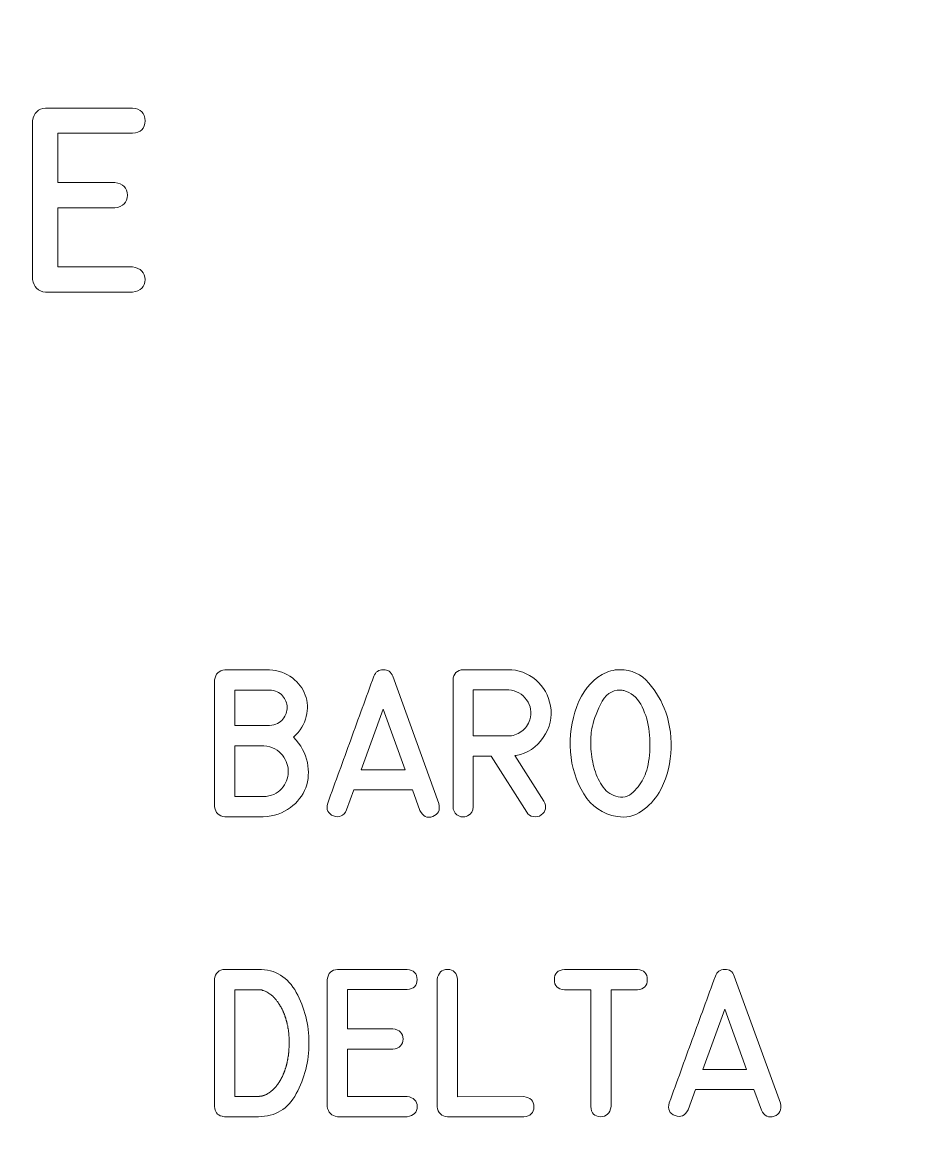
# Model space of a CAD drawing. Header units: millimetres. Extents: x -77 to 260, y -244 to 128.
# Drawn here: x -51.62 to -34.55, y 25.9 to 47.3 of the extents above; entities that cross this region are included whole.
import ezdxf

# ---------------------------------------------------------------- set-up
doc = ezdxf.new("R2010")
doc.units = ezdxf.units.MM
doc.header["$MEASUREMENT"] = 0
doc.layers.add('Cut', color=7, linetype='Continuous')
doc.layers.add('Engrave', color=7, linetype='Continuous')

msp = doc.modelspace()

# ---------------------------------------------------------------- linework, layer by layer
at = {"layer": 'Cut', "color": 250, "lineweight": 9}
msp.add_open_spline([(15.9454, 126.7647), (15.9454, 126.7647), (-65.0547, 126.7647), (-65.0547, 126.7647), (-65.0547, 126.7647), (-65.8797, 126.7647), (-66.5547, 126.0897), (-66.5547, 125.2647), (-66.5547, 125.2647), (-66.5547, 125.2647), (-66.5547, 122.5647), (-66.5547, 122.5647), (-66.5547, 122.5647), (-66.5547, 119.251), (-69.241, 116.5647), (-72.5547, 116.5647), (-72.5547, 116.5647), (-72.5547, 116.5647), (-75.2546, 116.5647), (-75.2546, 116.5647), (-75.2546, 116.5647), (-76.0796, 116.5647), (-76.7546, 115.8897), (-76.7546, 115.0647), (-76.7546, 115.0647), (-76.7546, 115.0647), (-76.7546, -23.8355), (-76.7546, -23.8355), (-76.7546, -23.8355), (-76.7546, -24.6605), (-76.0796, -25.3355), (-75.2546, -25.3355), (-75.2546, -25.3355), (-75.2546, -25.3355), (-72.5547, -25.3355), (-72.5547, -25.3355), (-72.5547, -25.3355), (-69.241, -25.3355), (-66.5547, -28.0218), (-66.5547, -31.3355), (-66.5547, -31.3355), (-66.5547, -31.3355), (-66.5547, -34.0353), (-66.5547, -34.0353), (-66.5547, -34.0353), (-66.5547, -34.8603), (-65.8797, -35.5353), (-65.0547, -35.5353), (-65.0547, -35.5353), (-65.0547, -35.5353), (15.9454, -35.5353), (15.9454, -35.5353), (15.9454, -35.5353), (16.7704, -35.5353), (17.4454, -34.8603), (17.4454, -34.0353), (17.4454, -34.0353), (17.4454, -34.0353), (17.4454, -31.3355), (17.4454, -31.3355), (17.4454, -31.3355), (17.4454, -28.0218), (20.1317, -25.3355), (23.4454, -25.3355), (23.4454, -25.3355), (23.4454, -25.3355), (26.1454, -25.3355), (26.1454, -25.3355), (26.1454, -25.3355), (26.9704, -25.3355), (27.6454, -24.6605), (27.6454, -23.8355), (27.6454, -23.8355), (27.6454, -23.8355), (27.6454, 115.0647), (27.6454, 115.0647), (27.6454, 115.0647), (27.6454, 115.8897), (26.9704, 116.5647), (26.1454, 116.5647), (26.1454, 116.5647), (26.1454, 116.5647), (23.4454, 116.5647), (23.4454, 116.5647), (23.4454, 116.5647), (20.1317, 116.5647), (17.4454, 119.251), (17.4454, 122.5647), (17.4454, 122.5647), (17.4454, 122.5647), (17.4454, 125.2647), (17.4454, 125.2647), (17.4454, 125.2647), (17.4454, 126.0897), (16.7704, 126.7647), (15.9454, 126.7647)], degree=3, knots=[0, 0, 0, 0, 0.04, 0.04, 0.04, 0.04, 0.08, 0.08, 0.08, 0.08, 0.12, 0.12, 0.12, 0.12, 0.16, 0.16, 0.16, 0.16, 0.2, 0.2, 0.2, 0.2, 0.24, 0.24, 0.24, 0.24, 0.28, 0.28, 0.28, 0.28, 0.32, 0.32, 0.32, 0.32, 0.36, 0.36, 0.36, 0.36, 0.4, 0.4, 0.4, 0.4, 0.44, 0.44, 0.44, 0.44, 0.48, 0.48, 0.48, 0.48, 0.52, 0.52, 0.52, 0.52, 0.56, 0.56, 0.56, 0.56, 0.6, 0.6, 0.6, 0.6, 0.64, 0.64, 0.64, 0.64, 0.68, 0.68, 0.68, 0.68, 0.72, 0.72, 0.72, 0.72, 0.76, 0.76, 0.76, 0.76, 0.8, 0.8, 0.8, 0.8, 0.84, 0.84, 0.84, 0.84, 0.88, 0.88, 0.88, 0.88, 0.92, 0.92, 0.92, 0.92, 1, 1, 1, 1], dxfattribs=at)
at = {"layer": 'Engrave', "color": 240, "lineweight": 9}
for points, knots in [([(-49.5097, 45.1704), (-49.5097, 45.1704), (-50.9378, 45.1704), (-50.9378, 45.1704), (-50.9378, 45.1704), (-50.9378, 45.1704), (-50.9378, 44.228), (-50.9378, 44.228), (-50.9378, 44.228), (-50.9378, 44.228), (-49.8489, 44.228), (-49.8489, 44.228), (-49.8489, 44.228), (-49.6861, 44.2039), (-49.6049, 44.1221), (-49.6055, 43.9828), (-49.6055, 43.9828), (-49.6061, 43.8429), (-49.6872, 43.7617), (-49.8489, 43.7388), (-49.8489, 43.7388), (-49.8489, 43.7388), (-50.9378, 43.7388), (-50.9378, 43.7388), (-50.9378, 43.7388), (-50.9378, 43.7388), (-50.9378, 42.607), (-50.9378, 42.607), (-50.9378, 42.607), (-50.9378, 42.607), (-49.5097, 42.607), (-49.5097, 42.607), (-49.5097, 42.607), (-49.348, 42.5829), (-49.2669, 42.5023), (-49.2669, 42.3642), (-49.2669, 42.3642), (-49.2669, 42.2266), (-49.348, 42.146), (-49.5097, 42.1231), (-49.5097, 42.1231), (-49.5097, 42.1231), (-51.1771, 42.1231), (-51.1771, 42.1231), (-51.1771, 42.1231), (-51.3206, 42.1413), (-51.4023, 42.2231), (-51.4217, 42.3677), (-51.4217, 42.3677), (-51.4217, 42.3677), (-51.4217, 45.4097), (-51.4217, 45.4097), (-51.4217, 45.4097), (-51.3999, 45.5614), (-51.3182, 45.6414), (-51.1771, 45.6508), (-51.1771, 45.6508), (-51.1771, 45.6508), (-49.5097, 45.6508), (-49.5097, 45.6508), (-49.5097, 45.6508), (-49.348, 45.6385), (-49.2669, 45.5573), (-49.2675, 45.4086), (-49.2675, 45.4086), (-49.268, 45.2598), (-49.3492, 45.1804), (-49.5097, 45.1704)], [0, 0, 0, 0, 0.0555556, 0.0555556, 0.0555556, 0.0555556, 0.1111111, 0.1111111, 0.1111111, 0.1111111, 0.1666667, 0.1666667, 0.1666667, 0.1666667, 0.2222222, 0.2222222, 0.2222222, 0.2222222, 0.2777778, 0.2777778, 0.2777778, 0.2777778, 0.3333333, 0.3333333, 0.3333333, 0.3333333, 0.3888889, 0.3888889, 0.3888889, 0.3888889, 0.4444444, 0.4444444, 0.4444444, 0.4444444, 0.5, 0.5, 0.5, 0.5, 0.5555556, 0.5555556, 0.5555556, 0.5555556, 0.6111111, 0.6111111, 0.6111111, 0.6111111, 0.6666667, 0.6666667, 0.6666667, 0.6666667, 0.7222222, 0.7222222, 0.7222222, 0.7222222, 0.7777778, 0.7777778, 0.7777778, 0.7777778, 0.8333333, 0.8333333, 0.8333333, 0.8333333, 0.8888889, 0.8888889, 0.8888889, 0.8888889, 1, 1, 1, 1]), ([(-46.8828, 34.8889), (-46.7083, 34.8743), (-46.5616, 34.8212), (-46.4426, 34.7304), (-46.4426, 34.7304), (-46.3236, 34.6396), (-46.2408, 34.53), (-46.1952, 34.4016), (-46.1952, 34.4016), (-46.1491, 34.2737), (-46.1429, 34.1373), (-46.1763, 33.9924), (-46.1763, 33.9924), (-46.2097, 33.848), (-46.2911, 33.7149), (-46.4195, 33.5935), (-46.4195, 33.5935), (-46.2779, 33.4449), (-46.19, 33.284), (-46.1552, 33.1114), (-46.1552, 33.1114), (-46.1204, 32.9388), (-46.1312, 32.777), (-46.1876, 32.6269), (-46.1876, 32.6269), (-46.2441, 32.4769), (-46.3419, 32.3494), (-46.4816, 32.2445), (-46.4816, 32.2445), (-46.6213, 32.1396), (-46.7944, 32.0803), (-47.0014, 32.0667), (-47.0014, 32.0667), (-47.0014, 32.0667), (-47.0051, 32.0667), (-47.0051, 32.0667), (-47.0051, 32.0667), (-47.0051, 32.0667), (-47.7384, 32.0667), (-47.7384, 32.0667), (-47.7384, 32.0667), (-47.8513, 32.0822), (-47.9167, 32.1462), (-47.9341, 32.2581), (-47.9341, 32.2581), (-47.9341, 32.2581), (-47.9341, 34.6932), (-47.9341, 34.6932), (-47.9341, 34.6932), (-47.9186, 34.8071), (-47.8532, 34.8724), (-47.7384, 34.8889), (-47.7384, 34.8889), (-47.7384, 34.8889), (-46.8828, 34.8889), (-46.8828, 34.8889)], [0, 0, 0, 0, 0.0666667, 0.0666667, 0.0666667, 0.0666667, 0.1333333, 0.1333333, 0.1333333, 0.1333333, 0.2, 0.2, 0.2, 0.2, 0.2666667, 0.2666667, 0.2666667, 0.2666667, 0.3333333, 0.3333333, 0.3333333, 0.3333333, 0.4, 0.4, 0.4, 0.4, 0.4666667, 0.4666667, 0.4666667, 0.4666667, 0.5333333, 0.5333333, 0.5333333, 0.5333333, 0.6, 0.6, 0.6, 0.6, 0.6666667, 0.6666667, 0.6666667, 0.6666667, 0.7333333, 0.7333333, 0.7333333, 0.7333333, 0.8, 0.8, 0.8, 0.8, 0.8666667, 0.8666667, 0.8666667, 0.8666667, 1, 1, 1, 1]), ([(-45.7647, 32.3325), (-45.618, 32.7379), (-45.4707, 33.1429), (-45.3235, 33.5474), (-45.3235, 33.5474), (-45.1758, 33.9519), (-45.0281, 34.3569), (-44.8804, 34.7619), (-44.8804, 34.7619), (-44.8499, 34.8456), (-44.7897, 34.888), (-44.6998, 34.8889), (-44.6998, 34.8889), (-44.6095, 34.8898), (-44.5488, 34.8475), (-44.5178, 34.7619), (-44.5178, 34.7619), (-44.5178, 34.7619), (-43.6344, 32.3259), (-43.6344, 32.3259), (-43.6344, 32.3259), (-43.6072, 32.1961), (-43.6467, 32.1128), (-43.753, 32.0752), (-43.753, 32.0752), (-43.8597, 32.0371), (-43.9416, 32.0761), (-43.9999, 32.1909), (-43.9999, 32.1909), (-43.9999, 32.1909), (-44.1415, 32.585), (-44.1415, 32.585), (-44.1415, 32.585), (-44.1415, 32.585), (-45.2647, 32.585), (-45.2647, 32.585), (-45.2647, 32.585), (-45.2647, 32.585), (-45.4025, 32.2003), (-45.4025, 32.2003), (-45.4025, 32.2003), (-45.4613, 32.0846), (-45.5451, 32.0469), (-45.6532, 32.0869), (-45.6532, 32.0869), (-45.7619, 32.1264), (-45.7991, 32.2088), (-45.7647, 32.3325)], [0, 0, 0, 0, 0.0769231, 0.0769231, 0.0769231, 0.0769231, 0.1538462, 0.1538462, 0.1538462, 0.1538462, 0.2307692, 0.2307692, 0.2307692, 0.2307692, 0.3076923, 0.3076923, 0.3076923, 0.3076923, 0.3846154, 0.3846154, 0.3846154, 0.3846154, 0.4615385, 0.4615385, 0.4615385, 0.4615385, 0.5384615, 0.5384615, 0.5384615, 0.5384615, 0.6153846, 0.6153846, 0.6153846, 0.6153846, 0.6923077, 0.6923077, 0.6923077, 0.6923077, 0.7692308, 0.7692308, 0.7692308, 0.7692308, 0.8461538, 0.8461538, 0.8461538, 0.8461538, 1, 1, 1, 1]), ([(-41.6226, 32.3659), (-41.5638, 32.2619), (-41.5803, 32.1749), (-41.672, 32.1039), (-41.672, 32.1039), (-41.7162, 32.0728), (-41.767, 32.062), (-41.8244, 32.0723), (-41.8244, 32.0723), (-41.8818, 32.0822), (-41.9237, 32.1109), (-41.9505, 32.1575), (-41.9505, 32.1575), (-41.9505, 32.1575), (-42.6297, 33.2313), (-42.6297, 33.2313), (-42.6297, 33.2313), (-42.6297, 33.2313), (-42.9745, 33.2313), (-42.9745, 33.2313), (-42.9745, 33.2313), (-42.9745, 33.2313), (-42.9745, 32.261), (-42.9745, 32.261), (-42.9745, 32.261), (-42.9745, 32.181), (-43.0107, 32.1236), (-43.0831, 32.0879), (-43.0831, 32.0879), (-43.156, 32.0526), (-43.2238, 32.0592), (-43.2873, 32.1081), (-43.2873, 32.1081), (-43.3376, 32.1457), (-43.363, 32.1965), (-43.363, 32.261), (-43.363, 32.261), (-43.363, 32.261), (-43.363, 34.696), (-43.363, 34.696), (-43.363, 34.696), (-43.363, 34.7492), (-43.3442, 34.7948), (-43.307, 34.8325), (-43.307, 34.8325), (-43.2699, 34.8701), (-43.2242, 34.8889), (-43.1701, 34.8889), (-43.1701, 34.8889), (-43.1701, 34.8889), (-42.3146, 34.8889), (-42.3146, 34.8889), (-42.3146, 34.8889), (-42.1085, 34.8889), (-41.9298, 34.8235), (-41.7783, 34.6928), (-41.7783, 34.6928), (-41.6269, 34.5615), (-41.5323, 34.3955), (-41.4956, 34.1942), (-41.4956, 34.1942), (-41.4571, 33.9783), (-41.5027, 33.7765), (-41.633, 33.5888), (-41.633, 33.5888), (-41.7628, 33.4007), (-41.9354, 33.2868), (-42.1504, 33.2464), (-42.1504, 33.2464), (-42.1504, 33.2464), (-42.1767, 33.2421), (-42.1767, 33.2421), (-42.1767, 33.2421), (-42.1767, 33.2421), (-41.6226, 32.3659), (-41.6226, 32.3659)], [0, 0, 0, 0, 0.05, 0.05, 0.05, 0.05, 0.1, 0.1, 0.1, 0.1, 0.15, 0.15, 0.15, 0.15, 0.2, 0.2, 0.2, 0.2, 0.25, 0.25, 0.25, 0.25, 0.3, 0.3, 0.3, 0.3, 0.35, 0.35, 0.35, 0.35, 0.4, 0.4, 0.4, 0.4, 0.45, 0.45, 0.45, 0.45, 0.5, 0.5, 0.5, 0.5, 0.55, 0.55, 0.55, 0.55, 0.6, 0.6, 0.6, 0.6, 0.65, 0.65, 0.65, 0.65, 0.7, 0.7, 0.7, 0.7, 0.75, 0.75, 0.75, 0.75, 0.8, 0.8, 0.8, 0.8, 0.85, 0.85, 0.85, 0.85, 0.9, 0.9, 0.9, 0.9, 1, 1, 1, 1]), ([(-39.284, 34.077), (-39.1998, 33.8226), (-39.1678, 33.5587), (-39.1885, 33.2849), (-39.1885, 33.2849), (-39.2092, 33.0112), (-39.2845, 32.7614), (-39.4138, 32.5352), (-39.4138, 32.5352), (-39.4956, 32.3945), (-39.6071, 32.2751), (-39.7487, 32.1768), (-39.7487, 32.1768), (-39.8903, 32.0785), (-40.0464, 32.0441), (-40.2172, 32.0738), (-40.2172, 32.0738), (-40.4956, 32.1222), (-40.7087, 32.2675), (-40.8564, 32.5088), (-40.8564, 32.5088), (-41.0046, 32.7506), (-41.0892, 33.0197), (-41.1109, 33.316), (-41.1109, 33.316), (-41.1325, 33.6123), (-41.0925, 33.9007), (-40.9909, 34.1819), (-40.9909, 34.1819), (-40.8893, 34.4632), (-40.7275, 34.6674), (-40.5051, 34.7953), (-40.5051, 34.7953), (-40.3969, 34.8579), (-40.283, 34.8889), (-40.165, 34.8889), (-40.165, 34.8889), (-39.9387, 34.8889), (-39.7543, 34.8038), (-39.6109, 34.6335), (-39.6109, 34.6335), (-39.4674, 34.4627), (-39.3588, 34.2774), (-39.284, 34.077)], [0, 0, 0, 0, 0.0833333, 0.0833333, 0.0833333, 0.0833333, 0.1666667, 0.1666667, 0.1666667, 0.1666667, 0.25, 0.25, 0.25, 0.25, 0.3333333, 0.3333333, 0.3333333, 0.3333333, 0.4166667, 0.4166667, 0.4166667, 0.4166667, 0.5, 0.5, 0.5, 0.5, 0.5833333, 0.5833333, 0.5833333, 0.5833333, 0.6666667, 0.6666667, 0.6666667, 0.6666667, 0.75, 0.75, 0.75, 0.75, 0.8333333, 0.8333333, 0.8333333, 0.8333333, 1, 1, 1, 1]), ([(-46.8828, 34.4976), (-46.8828, 34.4976), (-47.5442, 34.4976), (-47.5442, 34.4976), (-47.5442, 34.4976), (-47.5442, 34.4976), (-47.5442, 33.8183), (-47.5442, 33.8183), (-47.5442, 33.8183), (-47.5442, 33.8183), (-46.8786, 33.8183), (-46.8786, 33.8183), (-46.8786, 33.8183), (-46.7648, 33.8301), (-46.6796, 33.871), (-46.6241, 33.9416), (-46.6241, 33.9416), (-46.5686, 34.0117), (-46.5418, 34.0869), (-46.5428, 34.1674), (-46.5428, 34.1674), (-46.5442, 34.2478), (-46.5733, 34.3212), (-46.6307, 34.388), (-46.6307, 34.388), (-46.6876, 34.4548), (-46.7714, 34.491), (-46.8828, 34.4976)], [0, 0, 0, 0, 0.125, 0.125, 0.125, 0.125, 0.25, 0.25, 0.25, 0.25, 0.375, 0.375, 0.375, 0.375, 0.5, 0.5, 0.5, 0.5, 0.625, 0.625, 0.625, 0.625, 0.75, 0.75, 0.75, 0.75, 1, 1, 1, 1]), ([(-42.3146, 33.6184), (-42.2205, 33.6184), (-42.1339, 33.6467), (-42.0544, 33.704), (-42.0544, 33.704), (-41.9749, 33.761), (-41.9218, 33.8353), (-41.894, 33.927), (-41.894, 33.927), (-41.8508, 34.0686), (-41.8705, 34.1965), (-41.9533, 34.3108), (-41.9533, 34.3108), (-42.0361, 34.4251), (-42.1499, 34.4881), (-42.2948, 34.5004), (-42.2948, 34.5004), (-42.2948, 34.5004), (-42.9745, 34.5004), (-42.9745, 34.5004), (-42.9745, 34.5004), (-42.9745, 34.5004), (-42.9745, 33.6184), (-42.9745, 33.6184), (-42.9745, 33.6184), (-42.9745, 33.6184), (-42.3146, 33.6184), (-42.3146, 33.6184)], [0, 0, 0, 0, 0.125, 0.125, 0.125, 0.125, 0.25, 0.25, 0.25, 0.25, 0.375, 0.375, 0.375, 0.375, 0.5, 0.5, 0.5, 0.5, 0.625, 0.625, 0.625, 0.625, 0.75, 0.75, 0.75, 0.75, 1, 1, 1, 1]), ([(-40.1537, 34.4976), (-40.3226, 34.4976), (-40.4505, 34.4068), (-40.5375, 34.2247), (-40.5375, 34.2247), (-40.6245, 34.0427), (-40.6791, 33.8875), (-40.7021, 33.7591), (-40.7021, 33.7591), (-40.7195, 33.665), (-40.7261, 33.5516), (-40.7214, 33.4185), (-40.7214, 33.4185), (-40.7167, 33.2854), (-40.6974, 33.1537), (-40.6636, 33.0239), (-40.6636, 33.0239), (-40.6297, 32.8936), (-40.5784, 32.7765), (-40.5107, 32.6725), (-40.5107, 32.6725), (-40.4425, 32.5681), (-40.3536, 32.499), (-40.2435, 32.4651), (-40.2435, 32.4651), (-40.1146, 32.4246), (-40.0036, 32.45), (-39.9105, 32.5413), (-39.9105, 32.5413), (-39.8174, 32.633), (-39.7468, 32.7299), (-39.6988, 32.8329), (-39.6988, 32.8329), (-39.6504, 32.9388), (-39.617, 33.077), (-39.5991, 33.2492), (-39.5991, 33.2492), (-39.5813, 33.4209), (-39.5855, 33.5926), (-39.6114, 33.7638), (-39.6114, 33.7638), (-39.6377, 33.935), (-39.689, 34.0893), (-39.7652, 34.2266), (-39.7652, 34.2266), (-39.8414, 34.364), (-39.95, 34.4515), (-40.0902, 34.4891), (-40.0902, 34.4891), (-40.1085, 34.4947), (-40.1297, 34.4976), (-40.1537, 34.4976)], [0, 0, 0, 0, 0.0714286, 0.0714286, 0.0714286, 0.0714286, 0.1428571, 0.1428571, 0.1428571, 0.1428571, 0.2142857, 0.2142857, 0.2142857, 0.2142857, 0.2857143, 0.2857143, 0.2857143, 0.2857143, 0.3571429, 0.3571429, 0.3571429, 0.3571429, 0.4285714, 0.4285714, 0.4285714, 0.4285714, 0.5, 0.5, 0.5, 0.5, 0.5714286, 0.5714286, 0.5714286, 0.5714286, 0.6428571, 0.6428571, 0.6428571, 0.6428571, 0.7142857, 0.7142857, 0.7142857, 0.7142857, 0.7857143, 0.7857143, 0.7857143, 0.7857143, 0.8571429, 0.8571429, 0.8571429, 0.8571429, 1, 1, 1, 1]), ([(-44.2821, 32.9722), (-44.2821, 32.9722), (-44.7012, 34.1297), (-44.7012, 34.1297), (-44.7012, 34.1297), (-44.7012, 34.1297), (-45.1227, 32.9722), (-45.1227, 32.9722), (-45.1227, 32.9722), (-45.1227, 32.9722), (-44.2821, 32.9722), (-44.2821, 32.9722)], [0, 0, 0, 0, 0.25, 0.25, 0.25, 0.25, 0.5, 0.5, 0.5, 0.5, 1, 1, 1, 1]), ([(-44.7012, 34.1297), (-44.7012, 34.1297), (-44.2821, 32.9722), (-44.2821, 32.9722), (-44.2821, 32.9722), (-44.2821, 32.9722), (-44.7012, 34.1297), (-44.7012, 34.1297)], [0, 0, 0, 0, 0.3333333, 0.3333333, 0.3333333, 0.3333333, 1, 1, 1, 1]), ([(-47.0051, 32.4566), (-46.849, 32.4632), (-46.73, 32.5135), (-46.6486, 32.6081), (-46.6486, 32.6081), (-46.5667, 32.7031), (-46.5239, 32.808), (-46.5211, 32.9232), (-46.5211, 32.9232), (-46.5178, 33.0385), (-46.5545, 33.1467), (-46.6317, 33.2478), (-46.6317, 33.2478), (-46.7093, 33.3489), (-46.8278, 33.4101), (-46.9887, 33.4308), (-46.9887, 33.4308), (-46.9887, 33.4308), (-47.5442, 33.4308), (-47.5442, 33.4308), (-47.5442, 33.4308), (-47.5442, 33.4308), (-47.5442, 32.4566), (-47.5442, 32.4566), (-47.5442, 32.4566), (-47.5442, 32.4566), (-47.0051, 32.4566), (-47.0051, 32.4566)], [0, 0, 0, 0, 0.125, 0.125, 0.125, 0.125, 0.25, 0.25, 0.25, 0.25, 0.375, 0.375, 0.375, 0.375, 0.5, 0.5, 0.5, 0.5, 0.625, 0.625, 0.625, 0.625, 0.75, 0.75, 0.75, 0.75, 1, 1, 1, 1]), ([(-47.7412, 29.1442), (-47.7412, 29.1442), (-47.0921, 29.1442), (-47.0921, 29.1442), (-47.0921, 29.1442), (-46.7695, 29.1442), (-46.5282, 28.9974), (-46.3673, 28.7035), (-46.3673, 28.7035), (-46.2064, 28.4095), (-46.126, 28.0859), (-46.126, 27.7331), (-46.126, 27.7331), (-46.126, 27.3803), (-46.2069, 27.0572), (-46.3678, 26.7632), (-46.3678, 26.7632), (-46.5291, 26.4692), (-46.7704, 26.322), (-47.0921, 26.322), (-47.0921, 26.322), (-47.0921, 26.322), (-47.7412, 26.322), (-47.7412, 26.322), (-47.7412, 26.322), (-47.7412, 26.322), (-47.7384, 26.322), (-47.7384, 26.322), (-47.7384, 26.322), (-47.7384, 26.322), (-47.7412, 26.322), (-47.7412, 26.322), (-47.7412, 26.322), (-47.7714, 26.3267), (-47.7878, 26.3295), (-47.7906, 26.3305), (-47.7906, 26.3305), (-47.8861, 26.353), (-47.9336, 26.4156), (-47.9327, 26.5177), (-47.9327, 26.5177), (-47.9327, 26.5177), (-47.9341, 26.5177), (-47.9341, 26.5177), (-47.9341, 26.5177), (-47.9341, 26.5177), (-47.9327, 28.9513), (-47.9327, 28.9513), (-47.9327, 28.9513), (-47.9336, 28.9542), (-47.9341, 28.9579), (-47.9341, 28.9622), (-47.9341, 28.9622), (-47.9313, 29.013), (-47.9115, 29.0558), (-47.8744, 29.091), (-47.8744, 29.091), (-47.8367, 29.1263), (-47.792, 29.1442), (-47.7398, 29.1442), (-47.7398, 29.1442), (-47.7398, 29.1442), (-47.7412, 29.1442), (-47.7412, 29.1442)], [0, 0, 0, 0, 0.0588235, 0.0588235, 0.0588235, 0.0588235, 0.1176471, 0.1176471, 0.1176471, 0.1176471, 0.1764706, 0.1764706, 0.1764706, 0.1764706, 0.2352941, 0.2352941, 0.2352941, 0.2352941, 0.2941176, 0.2941176, 0.2941176, 0.2941176, 0.3529412, 0.3529412, 0.3529412, 0.3529412, 0.4117647, 0.4117647, 0.4117647, 0.4117647, 0.4705882, 0.4705882, 0.4705882, 0.4705882, 0.5294118, 0.5294118, 0.5294118, 0.5294118, 0.5882353, 0.5882353, 0.5882353, 0.5882353, 0.6470588, 0.6470588, 0.6470588, 0.6470588, 0.7058824, 0.7058824, 0.7058824, 0.7058824, 0.7647059, 0.7647059, 0.7647059, 0.7647059, 0.8235294, 0.8235294, 0.8235294, 0.8235294, 0.8823529, 0.8823529, 0.8823529, 0.8823529, 1, 1, 1, 1]), ([(-44.245, 28.7599), (-44.245, 28.7599), (-45.3875, 28.7599), (-45.3875, 28.7599), (-45.3875, 28.7599), (-45.3875, 28.7599), (-45.3875, 28.0059), (-45.3875, 28.0059), (-45.3875, 28.0059), (-45.3875, 28.0059), (-44.5164, 28.0059), (-44.5164, 28.0059), (-44.5164, 28.0059), (-44.3861, 27.9866), (-44.3212, 27.9212), (-44.3216, 27.8098), (-44.3216, 27.8098), (-44.3221, 27.6978), (-44.387, 27.6329), (-44.5164, 27.6146), (-44.5164, 27.6146), (-44.5164, 27.6146), (-45.3875, 27.6146), (-45.3875, 27.6146), (-45.3875, 27.6146), (-45.3875, 27.6146), (-45.3875, 26.7091), (-45.3875, 26.7091), (-45.3875, 26.7091), (-45.3875, 26.7091), (-44.245, 26.7091), (-44.245, 26.7091), (-44.245, 26.7091), (-44.1156, 26.6898), (-44.0507, 26.6254), (-44.0507, 26.5149), (-44.0507, 26.5149), (-44.0507, 26.4048), (-44.1156, 26.3403), (-44.245, 26.322), (-44.245, 26.322), (-44.245, 26.322), (-45.5789, 26.322), (-45.5789, 26.322), (-45.5789, 26.322), (-45.6937, 26.3366), (-45.7591, 26.402), (-45.7746, 26.5177), (-45.7746, 26.5177), (-45.7746, 26.5177), (-45.7746, 28.9513), (-45.7746, 28.9513), (-45.7746, 28.9513), (-45.7572, 29.0727), (-45.6918, 29.1367), (-45.5789, 29.1442), (-45.5789, 29.1442), (-45.5789, 29.1442), (-44.245, 29.1442), (-44.245, 29.1442), (-44.245, 29.1442), (-44.1156, 29.1343), (-44.0507, 29.0694), (-44.0512, 28.9504), (-44.0512, 28.9504), (-44.0516, 28.8314), (-44.1166, 28.7679), (-44.245, 28.7599)], [0, 0, 0, 0, 0.0555556, 0.0555556, 0.0555556, 0.0555556, 0.1111111, 0.1111111, 0.1111111, 0.1111111, 0.1666667, 0.1666667, 0.1666667, 0.1666667, 0.2222222, 0.2222222, 0.2222222, 0.2222222, 0.2777778, 0.2777778, 0.2777778, 0.2777778, 0.3333333, 0.3333333, 0.3333333, 0.3333333, 0.3888889, 0.3888889, 0.3888889, 0.3888889, 0.4444444, 0.4444444, 0.4444444, 0.4444444, 0.5, 0.5, 0.5, 0.5, 0.5555556, 0.5555556, 0.5555556, 0.5555556, 0.6111111, 0.6111111, 0.6111111, 0.6111111, 0.6666667, 0.6666667, 0.6666667, 0.6666667, 0.7222222, 0.7222222, 0.7222222, 0.7222222, 0.7777778, 0.7777778, 0.7777778, 0.7777778, 0.8333333, 0.8333333, 0.8333333, 0.8333333, 0.8888889, 0.8888889, 0.8888889, 0.8888889, 1, 1, 1, 1]), ([(-43.4721, 26.3206), (-43.585, 26.3281), (-43.6504, 26.3916), (-43.6678, 26.512), (-43.6678, 26.512), (-43.6678, 26.512), (-43.6678, 28.9485), (-43.6678, 28.9485), (-43.6678, 28.9485), (-43.6485, 29.0807), (-43.5813, 29.1456), (-43.4665, 29.1437), (-43.4665, 29.1437), (-43.3517, 29.1414), (-43.2892, 29.076), (-43.2793, 28.9485), (-43.2793, 28.9485), (-43.2793, 28.9485), (-43.2793, 26.7053), (-43.2793, 26.7053), (-43.2793, 26.7053), (-43.2793, 26.7053), (-42.0074, 26.7063), (-42.0074, 26.7063), (-42.0074, 26.7063), (-41.8766, 26.6917), (-41.8122, 26.6259), (-41.8136, 26.5087), (-41.8136, 26.5087), (-41.815, 26.3916), (-41.8799, 26.3291), (-42.0088, 26.3206), (-42.0088, 26.3206), (-42.0088, 26.3206), (-43.4721, 26.3206), (-43.4721, 26.3206)], [0, 0, 0, 0, 0.1, 0.1, 0.1, 0.1, 0.2, 0.2, 0.2, 0.2, 0.3, 0.3, 0.3, 0.3, 0.4, 0.4, 0.4, 0.4, 0.5, 0.5, 0.5, 0.5, 0.6, 0.6, 0.6, 0.6, 0.7, 0.7, 0.7, 0.7, 0.8, 0.8, 0.8, 0.8, 1, 1, 1, 1]), ([(-40.7233, 26.5149), (-40.7233, 26.5149), (-40.7233, 28.7557), (-40.7233, 28.7557), (-40.7233, 28.7557), (-40.7233, 28.7557), (-41.2289, 28.7557), (-41.2289, 28.7557), (-41.2289, 28.7557), (-41.3574, 28.7656), (-41.4218, 28.8305), (-41.4213, 28.949), (-41.4213, 28.949), (-41.4209, 29.068), (-41.3564, 29.1334), (-41.2289, 29.1442), (-41.2289, 29.1442), (-41.2289, 29.1442), (-39.8301, 29.1442), (-39.8301, 29.1442), (-39.8301, 29.1442), (-39.7036, 29.1343), (-39.6396, 29.0689), (-39.6391, 28.949), (-39.6391, 28.949), (-39.6386, 28.8295), (-39.7026, 28.7646), (-39.8301, 28.7557), (-39.8301, 28.7557), (-39.8301, 28.7557), (-40.3343, 28.7557), (-40.3343, 28.7557), (-40.3343, 28.7557), (-40.3343, 28.7557), (-40.3343, 26.5149), (-40.3343, 26.5149), (-40.3343, 26.5149), (-40.3555, 26.3846), (-40.4232, 26.3201), (-40.538, 26.322), (-40.538, 26.322), (-40.6523, 26.3239), (-40.7139, 26.3883), (-40.7233, 26.5149)], [0, 0, 0, 0, 0.0833333, 0.0833333, 0.0833333, 0.0833333, 0.1666667, 0.1666667, 0.1666667, 0.1666667, 0.25, 0.25, 0.25, 0.25, 0.3333333, 0.3333333, 0.3333333, 0.3333333, 0.4166667, 0.4166667, 0.4166667, 0.4166667, 0.5, 0.5, 0.5, 0.5, 0.5833333, 0.5833333, 0.5833333, 0.5833333, 0.6666667, 0.6666667, 0.6666667, 0.6666667, 0.75, 0.75, 0.75, 0.75, 0.8333333, 0.8333333, 0.8333333, 0.8333333, 1, 1, 1, 1]), ([(-39.2181, 26.5878), (-39.0714, 26.9932), (-38.9241, 27.3982), (-38.7769, 27.8027), (-38.7769, 27.8027), (-38.6292, 28.2072), (-38.4815, 28.6122), (-38.3338, 29.0172), (-38.3338, 29.0172), (-38.3033, 29.1009), (-38.2431, 29.1433), (-38.1532, 29.1442), (-38.1532, 29.1442), (-38.0629, 29.1451), (-38.0022, 29.1028), (-37.9712, 29.0172), (-37.9712, 29.0172), (-37.9712, 29.0172), (-37.0878, 26.5812), (-37.0878, 26.5812), (-37.0878, 26.5812), (-37.0606, 26.4514), (-37.1001, 26.3681), (-37.2064, 26.3305), (-37.2064, 26.3305), (-37.3131, 26.2924), (-37.395, 26.3314), (-37.4533, 26.4462), (-37.4533, 26.4462), (-37.4533, 26.4462), (-37.5949, 26.8403), (-37.5949, 26.8403), (-37.5949, 26.8403), (-37.5949, 26.8403), (-38.7181, 26.8403), (-38.7181, 26.8403), (-38.7181, 26.8403), (-38.7181, 26.8403), (-38.8559, 26.4556), (-38.8559, 26.4556), (-38.8559, 26.4556), (-38.9147, 26.3399), (-38.9985, 26.3022), (-39.1066, 26.3422), (-39.1066, 26.3422), (-39.2153, 26.3817), (-39.2525, 26.4641), (-39.2181, 26.5878)], [0, 0, 0, 0, 0.0769231, 0.0769231, 0.0769231, 0.0769231, 0.1538462, 0.1538462, 0.1538462, 0.1538462, 0.2307692, 0.2307692, 0.2307692, 0.2307692, 0.3076923, 0.3076923, 0.3076923, 0.3076923, 0.3846154, 0.3846154, 0.3846154, 0.3846154, 0.4615385, 0.4615385, 0.4615385, 0.4615385, 0.5384615, 0.5384615, 0.5384615, 0.5384615, 0.6153846, 0.6153846, 0.6153846, 0.6153846, 0.6923077, 0.6923077, 0.6923077, 0.6923077, 0.7692308, 0.7692308, 0.7692308, 0.7692308, 0.8461538, 0.8461538, 0.8461538, 0.8461538, 1, 1, 1, 1]), ([(-47.0921, 26.7105), (-47.0903, 26.7105), (-47.0884, 26.7105), (-47.0865, 26.7105), (-47.0865, 26.7105), (-47.0846, 26.7105), (-47.0823, 26.7105), (-47.0799, 26.7105), (-47.0799, 26.7105), (-47.078, 26.7105), (-47.0762, 26.711), (-47.0747, 26.7115), (-47.0747, 26.7115), (-47.0733, 26.7119), (-47.0714, 26.7119), (-47.0686, 26.7119), (-47.0686, 26.7119), (-47.0667, 26.7119), (-47.0649, 26.7124), (-47.0625, 26.7129), (-47.0625, 26.7129), (-47.0602, 26.7133), (-47.0578, 26.7133), (-47.055, 26.7133), (-47.055, 26.7133), (-47.0531, 26.7133), (-47.0512, 26.7138), (-47.0493, 26.7138), (-47.0493, 26.7138), (-47.0475, 26.7143), (-47.0451, 26.7148), (-47.0423, 26.7148), (-47.0423, 26.7148), (-47.0409, 26.7148), (-47.039, 26.7148), (-47.0371, 26.7152), (-47.0371, 26.7152), (-47.0352, 26.7157), (-47.0329, 26.7162), (-47.0301, 26.7162), (-47.0301, 26.7162), (-47.0263, 26.718), (-47.0225, 26.719), (-47.0192, 26.719), (-47.0192, 26.719), (-47.0174, 26.719), (-47.0155, 26.7195), (-47.0136, 26.7209), (-47.0136, 26.7209), (-47.0117, 26.7223), (-47.0094, 26.7237), (-47.0065, 26.7242), (-47.0065, 26.7242), (-47.0047, 26.7242), (-47.0028, 26.7246), (-47.0004, 26.7251), (-47.0004, 26.7251), (-46.9981, 26.7256), (-46.9957, 26.726), (-46.9929, 26.727), (-46.9929, 26.727), (-46.991, 26.727), (-46.9891, 26.7275), (-46.9873, 26.7284), (-46.9873, 26.7284), (-46.9854, 26.7293), (-46.9835, 26.7303), (-46.9807, 26.7312), (-46.9807, 26.7312), (-46.975, 26.7331), (-46.9708, 26.735), (-46.968, 26.7369), (-46.968, 26.7369), (-46.9515, 26.7425), (-46.9468, 26.7439), (-46.9543, 26.7425), (-46.9543, 26.7425), (-46.9524, 26.7425), (-46.9506, 26.743), (-46.9487, 26.7444), (-46.9487, 26.7444), (-46.9468, 26.7458), (-46.9444, 26.7467), (-46.9421, 26.7477), (-46.9421, 26.7477), (-46.9336, 26.7533), (-46.9299, 26.7557), (-46.9308, 26.7547), (-46.9308, 26.7547), (-46.9219, 26.7594), (-46.9172, 26.7618), (-46.9172, 26.7618), (-46.9172, 26.7618), (-46.9153, 26.7627), (-46.9134, 26.7637), (-46.9115, 26.7651), (-46.9115, 26.7651), (-46.9096, 26.7665), (-46.9073, 26.7679), (-46.9045, 26.7698), (-46.9045, 26.7698), (-46.8965, 26.7754), (-46.8922, 26.7783), (-46.8922, 26.7783), (-46.8922, 26.7783), (-46.8904, 26.7792), (-46.8885, 26.7801), (-46.8861, 26.7815), (-46.8861, 26.7815), (-46.8838, 26.783), (-46.8814, 26.7844), (-46.8786, 26.7863), (-46.8786, 26.7863), (-46.8767, 26.7872), (-46.8748, 26.7886), (-46.873, 26.7905), (-46.873, 26.7905), (-46.8711, 26.7924), (-46.8687, 26.7942), (-46.8659, 26.7961), (-46.8659, 26.7961), (-46.8645, 26.7971), (-46.8626, 26.798), (-46.8607, 26.7994), (-46.8607, 26.7994), (-46.8588, 26.8008), (-46.8565, 26.8027), (-46.8537, 26.8041), (-46.8537, 26.8041), (-46.8518, 26.806), (-46.8471, 26.8098), (-46.84, 26.8154), (-46.84, 26.8154), (-46.8325, 26.8229), (-46.8287, 26.8262), (-46.8287, 26.8262), (-46.8287, 26.8262), (-46.8269, 26.8281), (-46.8254, 26.83), (-46.8236, 26.8319), (-46.8236, 26.8319), (-46.8217, 26.8338), (-46.8193, 26.8361), (-46.8165, 26.8389), (-46.8165, 26.8389), (-46.8146, 26.8408), (-46.8127, 26.8422), (-46.8109, 26.8441), (-46.8109, 26.8441), (-46.809, 26.846), (-46.8071, 26.8483), (-46.8043, 26.8512), (-46.8043, 26.8512), (-46.8015, 26.853), (-46.7972, 26.8568), (-46.7916, 26.862), (-46.7916, 26.862), (-46.7897, 26.8639), (-46.7878, 26.8657), (-46.7864, 26.8676), (-46.7864, 26.8676), (-46.7845, 26.8695), (-46.7822, 26.8719), (-46.7793, 26.8747), (-46.7793, 26.8747), (-46.7775, 26.8766), (-46.7756, 26.8784), (-46.7737, 26.8808), (-46.7737, 26.8808), (-46.7718, 26.8831), (-46.7695, 26.8855), (-46.7671, 26.8883), (-46.7671, 26.8883), (-46.7558, 26.9029), (-46.7521, 26.9076), (-46.7558, 26.902), (-46.7558, 26.902), (-46.7492, 26.9085), (-46.7455, 26.9137), (-46.7436, 26.9175), (-46.7436, 26.9175), (-46.7351, 26.9283), (-46.7314, 26.9335), (-46.7323, 26.9325), (-46.7323, 26.9325), (-46.7304, 26.9354), (-46.7286, 26.9377), (-46.7271, 26.9401), (-46.7271, 26.9401), (-46.7253, 26.9424), (-46.7229, 26.9448), (-46.7201, 26.9476), (-46.7201, 26.9476), (-46.7182, 26.9504), (-46.7168, 26.9532), (-46.7154, 26.9561), (-46.7154, 26.9561), (-46.714, 26.9589), (-46.7116, 26.9612), (-46.7093, 26.9641), (-46.7093, 26.9641), (-46.7083, 26.9669), (-46.7064, 26.9697), (-46.7041, 26.973), (-46.7041, 26.973), (-46.7017, 26.9763), (-46.6999, 26.9791), (-46.698, 26.9819), (-46.698, 26.9819), (-46.6923, 26.9895), (-46.689, 26.9951), (-46.6872, 26.9989), (-46.6872, 26.9989), (-46.6853, 27.0012), (-46.6834, 27.0045), (-46.682, 27.0078), (-46.682, 27.0078), (-46.6806, 27.0106), (-46.6787, 27.0139), (-46.6759, 27.0167), (-46.6759, 27.0167), (-46.674, 27.0191), (-46.6726, 27.0224), (-46.6712, 27.0257), (-46.6712, 27.0257), (-46.6698, 27.0285), (-46.6679, 27.0318), (-46.6651, 27.0346), (-46.6651, 27.0346), (-46.6632, 27.0388), (-46.6603, 27.045), (-46.6566, 27.0525), (-46.6566, 27.0525), (-46.6547, 27.0553), (-46.6533, 27.0581), (-46.6519, 27.0619), (-46.6519, 27.0619), (-46.6505, 27.0656), (-46.6486, 27.0694), (-46.6458, 27.0732), (-46.6458, 27.0732), (-46.6439, 27.076), (-46.642, 27.0788), (-46.6406, 27.0821), (-46.6406, 27.0821), (-46.6397, 27.0854), (-46.6373, 27.0887), (-46.6345, 27.0925), (-46.6345, 27.0925), (-46.6335, 27.0953), (-46.6326, 27.0981), (-46.6312, 27.1019), (-46.6312, 27.1019), (-46.6298, 27.1056), (-46.6284, 27.1094), (-46.6265, 27.1132), (-46.6265, 27.1132), (-46.6237, 27.1174), (-46.6204, 27.1244), (-46.6166, 27.1339), (-46.6166, 27.1339), (-46.6077, 27.1564), (-46.6044, 27.164), (-46.6072, 27.1555), (-46.6072, 27.1555), (-46.6063, 27.1583), (-46.6048, 27.1621), (-46.6034, 27.1658), (-46.6034, 27.1658), (-46.602, 27.1701), (-46.6006, 27.1743), (-46.5987, 27.1776), (-46.5987, 27.1776), (-46.5978, 27.1814), (-46.5968, 27.1851), (-46.5954, 27.1889), (-46.5954, 27.1889), (-46.594, 27.1926), (-46.5921, 27.1964), (-46.5907, 27.2011), (-46.5907, 27.2011), (-46.5879, 27.2096), (-46.5856, 27.2166), (-46.5837, 27.2232), (-46.5837, 27.2232), (-46.5827, 27.227), (-46.5818, 27.2307), (-46.5804, 27.2345), (-46.5804, 27.2345), (-46.579, 27.2378), (-46.5771, 27.242), (-46.5752, 27.2467), (-46.5752, 27.2467), (-46.579, 27.2373), (-46.5766, 27.2453), (-46.5686, 27.2703), (-46.5686, 27.2703), (-46.5667, 27.2745), (-46.5639, 27.2825), (-46.5602, 27.2933), (-46.5602, 27.2933), (-46.5602, 27.2971), (-46.5597, 27.3013), (-46.5583, 27.3051), (-46.5583, 27.3051), (-46.5569, 27.3093), (-46.5555, 27.3135), (-46.5545, 27.3182), (-46.5545, 27.3182), (-46.5536, 27.322), (-46.5526, 27.3258), (-46.5517, 27.33), (-46.5517, 27.33), (-46.5512, 27.3342), (-46.5498, 27.3385), (-46.5479, 27.3432), (-46.5479, 27.3432), (-46.5479, 27.346), (-46.547, 27.3493), (-46.5456, 27.3535), (-46.5456, 27.3535), (-46.5442, 27.3577), (-46.5432, 27.362), (-46.5423, 27.3667), (-46.5423, 27.3667), (-46.5413, 27.3728), (-46.5399, 27.3817), (-46.5381, 27.3926), (-46.5381, 27.3926), (-46.5381, 27.3963), (-46.5376, 27.4001), (-46.5362, 27.4043), (-46.5362, 27.4043), (-46.5348, 27.4085), (-46.5333, 27.4128), (-46.5329, 27.4175), (-46.5329, 27.4175), (-46.5329, 27.4212), (-46.5324, 27.425), (-46.5315, 27.4292), (-46.5315, 27.4292), (-46.5305, 27.4335), (-46.5296, 27.4377), (-46.5286, 27.4424), (-46.5286, 27.4424), (-46.5277, 27.449), (-46.5263, 27.4575), (-46.5244, 27.4688), (-46.5244, 27.4688), (-46.5244, 27.472), (-46.5235, 27.4763), (-46.5221, 27.481), (-46.5221, 27.481), (-46.5211, 27.4857), (-46.5197, 27.4899), (-46.5188, 27.4946), (-46.5188, 27.4946), (-46.5188, 27.5012), (-46.5178, 27.5097), (-46.5159, 27.521), (-46.5159, 27.521), (-46.5159, 27.5247), (-46.5159, 27.5285), (-46.5155, 27.5327), (-46.5155, 27.5327), (-46.515, 27.537), (-46.5141, 27.5417), (-46.5131, 27.5468), (-46.5131, 27.5468), (-46.5117, 27.5581), (-46.5108, 27.5666), (-46.5108, 27.5732), (-46.5108, 27.5732), (-46.5098, 27.5798), (-46.5094, 27.5882), (-46.5094, 27.5995), (-46.5094, 27.5995), (-46.5084, 27.6061), (-46.5079, 27.615), (-46.5079, 27.6268), (-46.5079, 27.6268), (-46.507, 27.6334), (-46.5065, 27.6423), (-46.5065, 27.6531), (-46.5065, 27.6531), (-46.5065, 27.6578), (-46.5061, 27.6621), (-46.5056, 27.6663), (-46.5056, 27.6663), (-46.5051, 27.6705), (-46.5047, 27.6752), (-46.5037, 27.6809), (-46.5037, 27.6809), (-46.5037, 27.6847), (-46.5032, 27.6884), (-46.5028, 27.6926), (-46.5028, 27.6926), (-46.5028, 27.6964), (-46.5023, 27.7016), (-46.5023, 27.7068), (-46.5023, 27.7068), (-46.5023, 27.7105), (-46.5023, 27.7148), (-46.5023, 27.7195), (-46.5023, 27.7195), (-46.5023, 27.7237), (-46.5023, 27.7284), (-46.5023, 27.7331), (-46.5023, 27.7331), (-46.5023, 27.7378), (-46.5023, 27.742), (-46.5023, 27.7463), (-46.5023, 27.7463), (-46.5023, 27.7505), (-46.5023, 27.7547), (-46.5023, 27.7594), (-46.5023, 27.7594), (-46.5023, 27.7637), (-46.5028, 27.7684), (-46.5028, 27.7721), (-46.5028, 27.7721), (-46.5032, 27.7764), (-46.5037, 27.7815), (-46.5037, 27.7867), (-46.5037, 27.7867), (-46.5037, 27.7905), (-46.5037, 27.7947), (-46.5037, 27.7994), (-46.5037, 27.7994), (-46.5037, 27.8037), (-46.5037, 27.8084), (-46.5037, 27.8131), (-46.5037, 27.8131), (-46.5037, 27.8187), (-46.5047, 27.8276), (-46.5065, 27.8408), (-46.5065, 27.8408), (-46.5065, 27.8516), (-46.507, 27.8601), (-46.5079, 27.8653), (-46.5079, 27.8653), (-46.5079, 27.8719), (-46.5089, 27.8813), (-46.5108, 27.8944), (-46.5108, 27.8944), (-46.5108, 27.9053), (-46.5112, 27.9137), (-46.5122, 27.9194), (-46.5122, 27.9194), (-46.5122, 27.9255), (-46.5127, 27.9344), (-46.5145, 27.9452), (-46.5145, 27.9452), (-46.5155, 27.949), (-46.5164, 27.9532), (-46.5169, 27.9579), (-46.5169, 27.9579), (-46.5174, 27.9622), (-46.5174, 27.9669), (-46.5174, 27.9716), (-46.5174, 27.9716), (-46.5192, 27.9824), (-46.5211, 27.9913), (-46.523, 27.9979), (-46.523, 27.9979), (-46.5239, 28.0012), (-46.5249, 28.0054), (-46.5258, 28.0092), (-46.5258, 28.0092), (-46.5268, 28.0134), (-46.5272, 28.0177), (-46.5272, 28.0224), (-46.5272, 28.0224), (-46.5282, 28.029), (-46.5296, 28.0374), (-46.5315, 28.0487), (-46.5315, 28.0487), (-46.5324, 28.0553), (-46.5333, 28.0638), (-46.5352, 28.0751), (-46.5352, 28.0751), (-46.539, 28.0859), (-46.5413, 28.0943), (-46.5423, 28.0995), (-46.5423, 28.0995), (-46.5442, 28.1108), (-46.5456, 28.1183), (-46.5465, 28.123), (-46.5465, 28.123), (-46.5484, 28.1268), (-46.5498, 28.1306), (-46.5508, 28.1348), (-46.5508, 28.1348), (-46.5517, 28.139), (-46.5522, 28.1433), (-46.5531, 28.148), (-46.5531, 28.148), (-46.554, 28.1517), (-46.5555, 28.1555), (-46.5573, 28.1597), (-46.5573, 28.1597), (-46.5592, 28.164), (-46.5602, 28.1682), (-46.5602, 28.1729), (-46.5602, 28.1729), (-46.5686, 28.1974), (-46.571, 28.2053), (-46.5672, 28.1959), (-46.5672, 28.1959), (-46.5691, 28.2025), (-46.571, 28.2105), (-46.5738, 28.2195), (-46.5738, 28.2195), (-46.5757, 28.2223), (-46.5776, 28.2256), (-46.579, 28.2298), (-46.579, 28.2298), (-46.5804, 28.234), (-46.5813, 28.2378), (-46.5823, 28.2416), (-46.5823, 28.2416), (-46.5832, 28.2444), (-46.586, 28.2524), (-46.5907, 28.2651), (-46.5907, 28.2651), (-46.594, 28.274), (-46.5968, 28.2815), (-46.5987, 28.2872), (-46.5987, 28.2872), (-46.6006, 28.29), (-46.602, 28.2933), (-46.6034, 28.2975), (-46.6034, 28.2975), (-46.6048, 28.3018), (-46.6063, 28.3055), (-46.6072, 28.3093), (-46.6072, 28.3093), (-46.6091, 28.3117), (-46.611, 28.3149), (-46.6124, 28.3187), (-46.6124, 28.3187), (-46.6143, 28.3225), (-46.6157, 28.3262), (-46.6166, 28.33), (-46.6166, 28.33), (-46.6204, 28.3389), (-46.6237, 28.346), (-46.6265, 28.3507), (-46.6265, 28.3507), (-46.6302, 28.3596), (-46.6326, 28.3662), (-46.6345, 28.37), (-46.6345, 28.37), (-46.6382, 28.3789), (-46.6415, 28.386), (-46.6444, 28.3902), (-46.6444, 28.3902), (-46.6462, 28.393), (-46.6481, 28.3963), (-46.6495, 28.3996), (-46.6495, 28.3996), (-46.6514, 28.4024), (-46.6528, 28.4057), (-46.6538, 28.4085), (-46.6538, 28.4085), (-46.6594, 28.4175), (-46.6632, 28.4241), (-46.6651, 28.4278), (-46.6651, 28.4278), (-46.673, 28.4405), (-46.6768, 28.4466), (-46.6759, 28.4457), (-46.6759, 28.4457), (-46.6787, 28.4485), (-46.6806, 28.4513), (-46.682, 28.4546), (-46.682, 28.4546), (-46.6834, 28.4579), (-46.6853, 28.4608), (-46.6872, 28.4636), (-46.6872, 28.4636), (-46.689, 28.4673), (-46.6923, 28.4725), (-46.698, 28.48), (-46.698, 28.48), (-46.6999, 28.4829), (-46.7017, 28.4857), (-46.7036, 28.488), (-46.7036, 28.488), (-46.7055, 28.4909), (-46.7069, 28.4937), (-46.7079, 28.4965), (-46.7079, 28.4965), (-46.7121, 28.505), (-46.7201, 28.5153), (-46.7309, 28.528), (-46.7309, 28.528), (-46.7328, 28.5299), (-46.7403, 28.5402), (-46.753, 28.5586), (-46.753, 28.5586), (-46.7643, 28.5713), (-46.7723, 28.5807), (-46.7779, 28.5863), (-46.7779, 28.5863), (-46.7836, 28.5925), (-46.7916, 28.6014), (-46.8029, 28.6122), (-46.8029, 28.6122), (-46.8099, 28.6207), (-46.8179, 28.6282), (-46.8264, 28.6357), (-46.8264, 28.6357), (-46.8325, 28.6404), (-46.8414, 28.647), (-46.8523, 28.6564), (-46.8523, 28.6564), (-46.8617, 28.664), (-46.8701, 28.6705), (-46.8786, 28.6771), (-46.8786, 28.6771), (-46.8998, 28.6908), (-46.9082, 28.6969), (-46.9045, 28.695), (-46.9045, 28.695), (-46.9233, 28.7058), (-46.9313, 28.711), (-46.9294, 28.7101), (-46.9294, 28.7101), (-46.9294, 28.7101), (-46.9379, 28.7143), (-46.9543, 28.7228), (-46.9543, 28.7228), (-46.9581, 28.7242), (-46.9666, 28.7275), (-46.9807, 28.7322), (-46.9807, 28.7322), (-46.9924, 28.7369), (-47.0014, 28.7402), (-47.0065, 28.742), (-47.0065, 28.742), (-47.0112, 28.7425), (-47.0155, 28.7439), (-47.0192, 28.7453), (-47.0192, 28.7453), (-47.0225, 28.7467), (-47.0263, 28.7482), (-47.0301, 28.75), (-47.0301, 28.75), (-47.0465, 28.7529), (-47.055, 28.7543), (-47.055, 28.7543), (-47.055, 28.7543), (-47.0606, 28.7552), (-47.0686, 28.7557), (-47.0799, 28.7557), (-47.0799, 28.7557), (-47.0823, 28.7557), (-47.0846, 28.7557), (-47.0865, 28.7557), (-47.0865, 28.7557), (-47.0884, 28.7557), (-47.0903, 28.7557), (-47.0921, 28.7557), (-47.0921, 28.7557), (-47.0921, 28.7557), (-47.547, 28.7557), (-47.547, 28.7557), (-47.547, 28.7557), (-47.547, 28.7557), (-47.547, 26.7105), (-47.547, 26.7105), (-47.547, 26.7105), (-47.547, 26.7105), (-47.547, 26.7105), (-47.547, 26.7105), (-47.547, 26.7105), (-47.547, 26.7105), (-47.0921, 26.7105), (-47.0921, 26.7105)], [0, 0, 0, 0, 0.005848, 0.005848, 0.005848, 0.005848, 0.0116959, 0.0116959, 0.0116959, 0.0116959, 0.0175439, 0.0175439, 0.0175439, 0.0175439, 0.0233918, 0.0233918, 0.0233918, 0.0233918, 0.0292398, 0.0292398, 0.0292398, 0.0292398, 0.0350877, 0.0350877, 0.0350877, 0.0350877, 0.0409357, 0.0409357, 0.0409357, 0.0409357, 0.0467836, 0.0467836, 0.0467836, 0.0467836, 0.0526316, 0.0526316, 0.0526316, 0.0526316, 0.0584795, 0.0584795, 0.0584795, 0.0584795, 0.0643275, 0.0643275, 0.0643275, 0.0643275, 0.0701754, 0.0701754, 0.0701754, 0.0701754, 0.0760234, 0.0760234, 0.0760234, 0.0760234, 0.0818713, 0.0818713, 0.0818713, 0.0818713, 0.0877193, 0.0877193, 0.0877193, 0.0877193, 0.0935673, 0.0935673, 0.0935673, 0.0935673, 0.0994152, 0.0994152, 0.0994152, 0.0994152, 0.1052632, 0.1052632, 0.1052632, 0.1052632, 0.1111111, 0.1111111, 0.1111111, 0.1111111, 0.1169591, 0.1169591, 0.1169591, 0.1169591, 0.122807, 0.122807, 0.122807, 0.122807, 0.128655, 0.128655, 0.128655, 0.128655, 0.1345029, 0.1345029, 0.1345029, 0.1345029, 0.1403509, 0.1403509, 0.1403509, 0.1403509, 0.1461988, 0.1461988, 0.1461988, 0.1461988, 0.1520468, 0.1520468, 0.1520468, 0.1520468, 0.1578947, 0.1578947, 0.1578947, 0.1578947, 0.1637427, 0.1637427, 0.1637427, 0.1637427, 0.1695906, 0.1695906, 0.1695906, 0.1695906, 0.1754386, 0.1754386, 0.1754386, 0.1754386, 0.1812865, 0.1812865, 0.1812865, 0.1812865, 0.1871345, 0.1871345, 0.1871345, 0.1871345, 0.1929825, 0.1929825, 0.1929825, 0.1929825, 0.1988304, 0.1988304, 0.1988304, 0.1988304, 0.2046784, 0.2046784, 0.2046784, 0.2046784, 0.2105263, 0.2105263, 0.2105263, 0.2105263, 0.2163743, 0.2163743, 0.2163743, 0.2163743, 0.2222222, 0.2222222, 0.2222222, 0.2222222, 0.2280702, 0.2280702, 0.2280702, 0.2280702, 0.2339181, 0.2339181, 0.2339181, 0.2339181, 0.2397661, 0.2397661, 0.2397661, 0.2397661, 0.245614, 0.245614, 0.245614, 0.245614, 0.251462, 0.251462, 0.251462, 0.251462, 0.2573099, 0.2573099, 0.2573099, 0.2573099, 0.2631579, 0.2631579, 0.2631579, 0.2631579, 0.2690058, 0.2690058, 0.2690058, 0.2690058, 0.2748538, 0.2748538, 0.2748538, 0.2748538, 0.2807018, 0.2807018, 0.2807018, 0.2807018, 0.2865497, 0.2865497, 0.2865497, 0.2865497, 0.2923977, 0.2923977, 0.2923977, 0.2923977, 0.2982456, 0.2982456, 0.2982456, 0.2982456, 0.3040936, 0.3040936, 0.3040936, 0.3040936, 0.3099415, 0.3099415, 0.3099415, 0.3099415, 0.3157895, 0.3157895, 0.3157895, 0.3157895, 0.3216374, 0.3216374, 0.3216374, 0.3216374, 0.3274854, 0.3274854, 0.3274854, 0.3274854, 0.3333333, 0.3333333, 0.3333333, 0.3333333, 0.3391813, 0.3391813, 0.3391813, 0.3391813, 0.3450292, 0.3450292, 0.3450292, 0.3450292, 0.3508772, 0.3508772, 0.3508772, 0.3508772, 0.3567251, 0.3567251, 0.3567251, 0.3567251, 0.3625731, 0.3625731, 0.3625731, 0.3625731, 0.3684211, 0.3684211, 0.3684211, 0.3684211, 0.374269, 0.374269, 0.374269, 0.374269, 0.380117, 0.380117, 0.380117, 0.380117, 0.3859649, 0.3859649, 0.3859649, 0.3859649, 0.3918129, 0.3918129, 0.3918129, 0.3918129, 0.3976608, 0.3976608, 0.3976608, 0.3976608, 0.4035088, 0.4035088, 0.4035088, 0.4035088, 0.4093567, 0.4093567, 0.4093567, 0.4093567, 0.4152047, 0.4152047, 0.4152047, 0.4152047, 0.4210526, 0.4210526, 0.4210526, 0.4210526, 0.4269006, 0.4269006, 0.4269006, 0.4269006, 0.4327485, 0.4327485, 0.4327485, 0.4327485, 0.4385965, 0.4385965, 0.4385965, 0.4385965, 0.4444444, 0.4444444, 0.4444444, 0.4444444, 0.4502924, 0.4502924, 0.4502924, 0.4502924, 0.4561404, 0.4561404, 0.4561404, 0.4561404, 0.4619883, 0.4619883, 0.4619883, 0.4619883, 0.4678363, 0.4678363, 0.4678363, 0.4678363, 0.4736842, 0.4736842, 0.4736842, 0.4736842, 0.4795322, 0.4795322, 0.4795322, 0.4795322, 0.4853801, 0.4853801, 0.4853801, 0.4853801, 0.4912281, 0.4912281, 0.4912281, 0.4912281, 0.497076, 0.497076, 0.497076, 0.497076, 0.502924, 0.502924, 0.502924, 0.502924, 0.5087719, 0.5087719, 0.5087719, 0.5087719, 0.5146199, 0.5146199, 0.5146199, 0.5146199, 0.5204678, 0.5204678, 0.5204678, 0.5204678, 0.5263158, 0.5263158, 0.5263158, 0.5263158, 0.5321637, 0.5321637, 0.5321637, 0.5321637, 0.5380117, 0.5380117, 0.5380117, 0.5380117, 0.5438596, 0.5438596, 0.5438596, 0.5438596, 0.5497076, 0.5497076, 0.5497076, 0.5497076, 0.5555556, 0.5555556, 0.5555556, 0.5555556, 0.5614035, 0.5614035, 0.5614035, 0.5614035, 0.5672515, 0.5672515, 0.5672515, 0.5672515, 0.5730994, 0.5730994, 0.5730994, 0.5730994, 0.5789474, 0.5789474, 0.5789474, 0.5789474, 0.5847953, 0.5847953, 0.5847953, 0.5847953, 0.5906433, 0.5906433, 0.5906433, 0.5906433, 0.5964912, 0.5964912, 0.5964912, 0.5964912, 0.6023392, 0.6023392, 0.6023392, 0.6023392, 0.6081871, 0.6081871, 0.6081871, 0.6081871, 0.6140351, 0.6140351, 0.6140351, 0.6140351, 0.619883, 0.619883, 0.619883, 0.619883, 0.625731, 0.625731, 0.625731, 0.625731, 0.6315789, 0.6315789, 0.6315789, 0.6315789, 0.6374269, 0.6374269, 0.6374269, 0.6374269, 0.6432749, 0.6432749, 0.6432749, 0.6432749, 0.6491228, 0.6491228, 0.6491228, 0.6491228, 0.6549708, 0.6549708, 0.6549708, 0.6549708, 0.6608187, 0.6608187, 0.6608187, 0.6608187, 0.6666667, 0.6666667, 0.6666667, 0.6666667, 0.6725146, 0.6725146, 0.6725146, 0.6725146, 0.6783626, 0.6783626, 0.6783626, 0.6783626, 0.6842105, 0.6842105, 0.6842105, 0.6842105, 0.6900585, 0.6900585, 0.6900585, 0.6900585, 0.6959064, 0.6959064, 0.6959064, 0.6959064, 0.7017544, 0.7017544, 0.7017544, 0.7017544, 0.7076023, 0.7076023, 0.7076023, 0.7076023, 0.7134503, 0.7134503, 0.7134503, 0.7134503, 0.7192982, 0.7192982, 0.7192982, 0.7192982, 0.7251462, 0.7251462, 0.7251462, 0.7251462, 0.7309942, 0.7309942, 0.7309942, 0.7309942, 0.7368421, 0.7368421, 0.7368421, 0.7368421, 0.7426901, 0.7426901, 0.7426901, 0.7426901, 0.748538, 0.748538, 0.748538, 0.748538, 0.754386, 0.754386, 0.754386, 0.754386, 0.7602339, 0.7602339, 0.7602339, 0.7602339, 0.7660819, 0.7660819, 0.7660819, 0.7660819, 0.7719298, 0.7719298, 0.7719298, 0.7719298, 0.7777778, 0.7777778, 0.7777778, 0.7777778, 0.7836257, 0.7836257, 0.7836257, 0.7836257, 0.7894737, 0.7894737, 0.7894737, 0.7894737, 0.7953216, 0.7953216, 0.7953216, 0.7953216, 0.8011696, 0.8011696, 0.8011696, 0.8011696, 0.8070175, 0.8070175, 0.8070175, 0.8070175, 0.8128655, 0.8128655, 0.8128655, 0.8128655, 0.8187135, 0.8187135, 0.8187135, 0.8187135, 0.8245614, 0.8245614, 0.8245614, 0.8245614, 0.8304094, 0.8304094, 0.8304094, 0.8304094, 0.8362573, 0.8362573, 0.8362573, 0.8362573, 0.8421053, 0.8421053, 0.8421053, 0.8421053, 0.8479532, 0.8479532, 0.8479532, 0.8479532, 0.8538012, 0.8538012, 0.8538012, 0.8538012, 0.8596491, 0.8596491, 0.8596491, 0.8596491, 0.8654971, 0.8654971, 0.8654971, 0.8654971, 0.871345, 0.871345, 0.871345, 0.871345, 0.877193, 0.877193, 0.877193, 0.877193, 0.8830409, 0.8830409, 0.8830409, 0.8830409, 0.8888889, 0.8888889, 0.8888889, 0.8888889, 0.8947368, 0.8947368, 0.8947368, 0.8947368, 0.9005848, 0.9005848, 0.9005848, 0.9005848, 0.9064327, 0.9064327, 0.9064327, 0.9064327, 0.9122807, 0.9122807, 0.9122807, 0.9122807, 0.9181287, 0.9181287, 0.9181287, 0.9181287, 0.9239766, 0.9239766, 0.9239766, 0.9239766, 0.9298246, 0.9298246, 0.9298246, 0.9298246, 0.9356725, 0.9356725, 0.9356725, 0.9356725, 0.9415205, 0.9415205, 0.9415205, 0.9415205, 0.9473684, 0.9473684, 0.9473684, 0.9473684, 0.9532164, 0.9532164, 0.9532164, 0.9532164, 0.9590643, 0.9590643, 0.9590643, 0.9590643, 0.9649123, 0.9649123, 0.9649123, 0.9649123, 0.9707602, 0.9707602, 0.9707602, 0.9707602, 0.9766082, 0.9766082, 0.9766082, 0.9766082, 0.9824561, 0.9824561, 0.9824561, 0.9824561, 0.9883041, 0.9883041, 0.9883041, 0.9883041, 1, 1, 1, 1]), ([(-37.7355, 27.2275), (-37.7355, 27.2275), (-38.1546, 28.385), (-38.1546, 28.385), (-38.1546, 28.385), (-38.1546, 28.385), (-38.5761, 27.2275), (-38.5761, 27.2275), (-38.5761, 27.2275), (-38.5761, 27.2275), (-37.7355, 27.2275), (-37.7355, 27.2275)], [0, 0, 0, 0, 0.25, 0.25, 0.25, 0.25, 0.5, 0.5, 0.5, 0.5, 1, 1, 1, 1]), ([(-38.1546, 28.385), (-38.1546, 28.385), (-37.7355, 27.2275), (-37.7355, 27.2275), (-37.7355, 27.2275), (-37.7355, 27.2275), (-38.1546, 28.385), (-38.1546, 28.385)], [0, 0, 0, 0, 0.3333333, 0.3333333, 0.3333333, 0.3333333, 1, 1, 1, 1])]:
    msp.add_open_spline(points, degree=3, knots=knots, dxfattribs=at)

doc.saveas('drawing.dxf')
